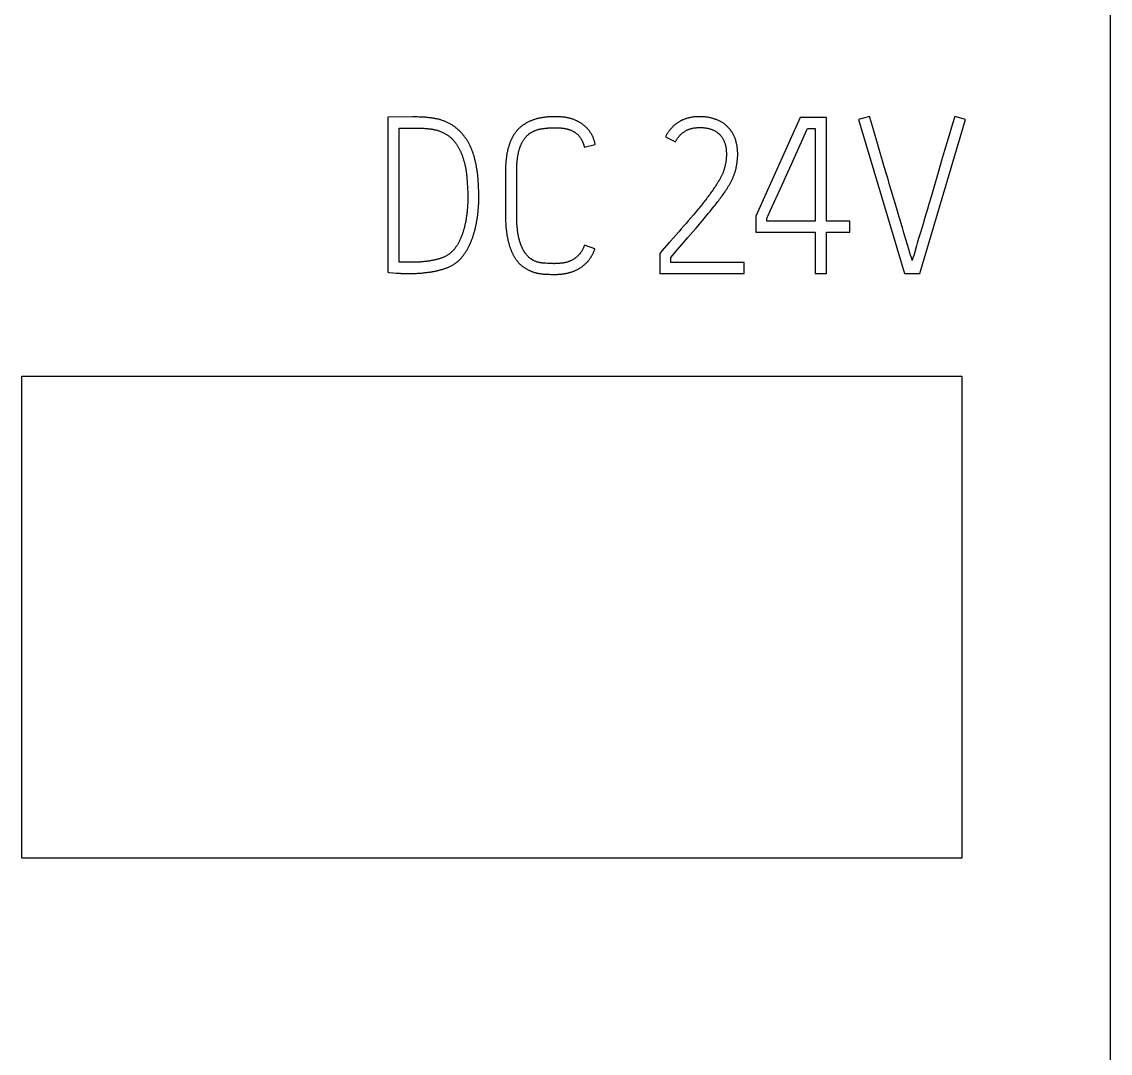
# Model space of a CAD drawing. Extents: x 0 to 420, y 0 to 297.
# Drawn here: x 134.43 to 146.31, y 213.23 to 224.49 of the extents above; entities that cross this region are included whole.
import ezdxf

# ---------------------------------------------------------------- set-up
doc = ezdxf.new("R2010")
doc.units = 0
doc.header["$LTSCALE"] = 23.1
doc.layers.add('10000_FRONT', color=7, linetype='CONTINUOUS')
doc.layers.add('10500_FRONT_LABELING', color=7, linetype='CONTINUOUS')

msp = doc.modelspace()

# ---------------------------------------------------------------- linework, layer by layer
at = {"layer": '10000_FRONT', "color": 7, "linetype": 'CONTINUOUS'}
for p, q in [((146.308, 235.74), (146.308, 145.74)), ((134.428, 215.36), (134.428, 220.62)), ((134.428, 220.62), (144.688, 220.62)), ((144.688, 220.62), (144.688, 215.36)), ((144.688, 215.36), (134.428, 215.36))]:
    msp.add_line(p, q, dxfattribs=at)
at = {"layer": '10500_FRONT_LABELING', "color": 7, "linetype": 'CONTINUOUS'}
for p, q in [((138.425, 223.445), (138.425, 221.752)), ((138.748, 223.447), (138.731, 223.447)), ((138.764, 223.446), (138.748, 223.447)), ((138.781, 223.445), (138.764, 223.446)), ((138.798, 223.445), (138.781, 223.445)), ((142.925, 223.44), (142.439, 222.365)), ((143.211, 223.44), (142.925, 223.44)), ((143.211, 222.309), (143.211, 223.44)), ((143.68, 223.452), (143.562, 223.419)), ((143.562, 223.419), (144.063, 221.74)), ((143.697, 223.395), (143.68, 223.452)), ((143.719, 223.32), (143.697, 223.395)), ((144.231, 221.74), (144.729, 223.419)), ((144.587, 223.372), (144.539, 223.213)), ((144.611, 223.452), (144.587, 223.372)), ((144.729, 223.419), (144.611, 223.452)), ((138.548, 221.863), (138.548, 223.325)), ((141.455, 223.231), (141.564, 223.176)), ((142.957, 223.216), (142.994, 223.299)), ((142.994, 223.299), (143.004, 223.322)), ((143.004, 223.322), (143.088, 223.322)), ((143.088, 223.322), (143.088, 222.309)), ((143.831, 222.941), (143.719, 223.32)), ((140.568, 223.117), (140.686, 223.146)), ((142.829, 222.931), (142.957, 223.216)), ((144.539, 223.213), (144.5, 223.08)), ((144.5, 223.08), (144.468, 222.973)), ((139.83, 222.863), (139.83, 222.875)), ((144.468, 222.973), (144.437, 222.867)), ((139.286, 222.783), (139.287, 222.769)), ((139.287, 222.769), (139.289, 222.754)), ((139.289, 222.754), (139.29, 222.74)), ((139.83, 222.851), (139.83, 222.863)), ((139.83, 222.839), (139.83, 222.851)), ((139.83, 222.385), (139.83, 222.839)), ((142.598, 222.422), (142.748, 222.753)), ((143.876, 222.79), (143.859, 222.846)), ((143.887, 222.752), (143.876, 222.79)), ((144.437, 222.867), (144.352, 222.574)), ((139.29, 222.74), (139.29, 222.725)), ((139.29, 222.725), (139.291, 222.711)), ((139.291, 222.711), (139.292, 222.696)), ((139.292, 222.696), (139.293, 222.682)), ((139.293, 222.682), (139.293, 222.667)), ((139.293, 222.667), (139.294, 222.653)), ((139.294, 222.653), (139.295, 222.638)), ((139.295, 222.638), (139.295, 222.624)), ((139.414, 222.687), (139.413, 222.704)), ((139.414, 222.671), (139.414, 222.687)), ((139.415, 222.646), (139.414, 222.671)), ((139.416, 222.613), (139.415, 222.646)), ((141.962, 222.638), (141.954, 222.626)), ((141.97, 222.649), (141.962, 222.638)), ((141.979, 222.661), (141.97, 222.649)), ((141.987, 222.674), (141.979, 222.661)), ((141.995, 222.686), (141.987, 222.674)), ((142.003, 222.698), (141.995, 222.686)), ((142.011, 222.71), (142.003, 222.698)), ((143.933, 222.601), (143.904, 222.695)), ((139.295, 222.624), (139.295, 222.609)), ((139.295, 222.609), (139.296, 222.595)), ((139.296, 222.595), (139.296, 222.58)), ((139.296, 222.58), (139.296, 222.566)), ((139.296, 222.566), (139.296, 222.551)), ((139.416, 222.596), (139.416, 222.613)), ((139.416, 222.58), (139.416, 222.596)), ((141.875, 222.521), (141.866, 222.509)), ((141.884, 222.532), (141.875, 222.521)), ((141.893, 222.544), (141.884, 222.532)), ((141.902, 222.555), (141.893, 222.544)), ((141.91, 222.567), (141.902, 222.555)), ((141.919, 222.578), (141.91, 222.567)), ((141.928, 222.59), (141.919, 222.578)), ((141.937, 222.602), (141.928, 222.59)), ((141.945, 222.614), (141.937, 222.602)), ((141.954, 222.626), (141.945, 222.614)), ((142.016, 222.511), (142.025, 222.523)), ((142.025, 222.523), (142.035, 222.536)), ((142.035, 222.536), (142.045, 222.549)), ((142.045, 222.549), (142.054, 222.562)), ((142.054, 222.562), (142.063, 222.574)), ((142.063, 222.574), (142.073, 222.587)), ((142.073, 222.587), (142.082, 222.6)), ((142.082, 222.6), (142.091, 222.613)), ((142.091, 222.613), (142.1, 222.627)), ((143.944, 222.563), (143.933, 222.601)), ((143.961, 222.506), (143.944, 222.563)), ((144.352, 222.574), (144.329, 222.494)), ((141.778, 222.402), (141.759, 222.38)), ((141.792, 222.419), (141.778, 222.402)), ((141.806, 222.436), (141.792, 222.419)), ((141.82, 222.452), (141.806, 222.436)), ((141.829, 222.464), (141.82, 222.452)), ((141.839, 222.475), (141.829, 222.464)), ((141.848, 222.486), (141.839, 222.475)), ((141.857, 222.498), (141.848, 222.486)), ((141.866, 222.509), (141.857, 222.498)), ((141.921, 222.392), (141.941, 222.417)), ((141.941, 222.417), (141.956, 222.436)), ((141.956, 222.436), (141.971, 222.454)), ((141.971, 222.454), (141.986, 222.473)), ((141.986, 222.473), (141.996, 222.485)), ((141.996, 222.485), (142.006, 222.498)), ((142.006, 222.498), (142.016, 222.511)), ((143.995, 222.393), (143.961, 222.506)), ((144.313, 222.44), (144.297, 222.387)), ((144.329, 222.494), (144.313, 222.44)), ((139.707, 222.384), (139.707, 222.371)), ((139.707, 222.371), (139.707, 222.357)), ((139.707, 222.357), (139.708, 222.343)), ((139.708, 222.343), (139.708, 222.33)), ((139.708, 222.33), (139.708, 222.316)), ((139.708, 222.316), (139.709, 222.303)), ((139.709, 222.303), (139.71, 222.289)), ((139.71, 222.289), (139.711, 222.276)), ((139.83, 222.374), (139.83, 222.385)), ((139.83, 222.363), (139.83, 222.374)), ((139.83, 222.352), (139.83, 222.363)), ((139.83, 222.34), (139.83, 222.352)), ((139.831, 222.329), (139.83, 222.34)), ((139.831, 222.318), (139.831, 222.329)), ((139.832, 222.307), (139.831, 222.318)), ((139.832, 222.295), (139.832, 222.307)), ((139.833, 222.284), (139.832, 222.295)), ((139.833, 222.273), (139.833, 222.284)), ((141.679, 222.286), (141.655, 222.258)), ((141.702, 222.314), (141.679, 222.286)), ((141.731, 222.347), (141.702, 222.314)), ((141.759, 222.38), (141.731, 222.347)), ((141.787, 222.234), (141.824, 222.277)), ((141.824, 222.277), (141.86, 222.319)), ((141.86, 222.319), (141.89, 222.356)), ((141.89, 222.356), (141.921, 222.392)), ((142.439, 222.365), (142.439, 222.191)), ((142.559, 222.309), (142.559, 222.339)), ((143.088, 222.309), (142.559, 222.309)), ((143.466, 222.309), (143.211, 222.309)), ((143.466, 222.191), (143.466, 222.309)), ((144.297, 222.387), (144.281, 222.334)), ((139.834, 222.262), (139.833, 222.273)), ((139.835, 222.25), (139.834, 222.262)), ((139.836, 222.239), (139.835, 222.25)), ((141.569, 222.16), (141.54, 222.127)), ((141.598, 222.192), (141.569, 222.16)), ((141.626, 222.225), (141.598, 222.192)), ((141.655, 222.258), (141.626, 222.225)), ((142.439, 222.191), (143.088, 222.191)), ((143.088, 222.191), (143.088, 221.74)), ((143.211, 221.74), (143.211, 222.191)), ((143.211, 222.191), (143.466, 222.191)), ((144.078, 222.109), (144.056, 222.184)), ((140.683, 222.009), (140.57, 222.049)), ((141.492, 222.072), (141.419, 221.99)), ((141.589, 222.005), (141.636, 222.06)), ((144.095, 222.052), (144.078, 222.109)), ((144.112, 221.995), (144.095, 222.052)), ((141.419, 221.99), (141.391, 221.957)), ((141.391, 221.957), (141.391, 221.74)), ((141.511, 221.915), (141.589, 222.005)), ((138.679, 221.861), (138.664, 221.861)), ((138.693, 221.861), (138.679, 221.861)), ((138.708, 221.861), (138.693, 221.861)), ((138.723, 221.862), (138.708, 221.861)), ((138.737, 221.862), (138.723, 221.862)), ((138.752, 221.863), (138.737, 221.862)), ((140.166, 221.849), (140.149, 221.85)), ((140.177, 221.848), (140.166, 221.849)), ((140.189, 221.848), (140.177, 221.848)), ((141.511, 221.858), (141.511, 221.915)), ((142.314, 221.858), (141.511, 221.858)), ((142.314, 221.74), (142.314, 221.858)), ((138.483, 221.747), (138.516, 221.744)), ((138.516, 221.744), (138.533, 221.742)), ((140.174, 221.73), (140.187, 221.73)), ((140.187, 221.73), (140.201, 221.729)), ((140.201, 221.729), (140.214, 221.729)), ((141.391, 221.74), (142.314, 221.74)), ((143.088, 221.74), (143.211, 221.74)), ((144.063, 221.74), (144.231, 221.74))]:
    msp.add_line(p, q, dxfattribs=at)
for points in [[(138.731, 223.447), (138.723, 223.447), (138.715, 223.447), (138.706, 223.447), (138.698, 223.448), (138.425, 223.445)], [(139.413, 222.704), (139.413, 222.712), (139.412, 222.72), (139.412, 222.729), (139.411, 222.737), (139.411, 222.745), (139.41, 222.753), (139.41, 222.762), (139.409, 222.77), (139.408, 222.778), (139.407, 222.786), (139.406, 222.794), (139.406, 222.803), (139.405, 222.811), (139.404, 222.819), (139.403, 222.827), (139.402, 222.835), (139.401, 222.843), (139.4, 222.852), (139.399, 222.86), (139.397, 222.868), (139.396, 222.876), (139.395, 222.884), (139.393, 222.892), (139.392, 222.9), (139.39, 222.909), (139.389, 222.917), (139.387, 222.925), (139.386, 222.933), (139.384, 222.941), (139.382, 222.949), (139.38, 222.957), (139.378, 222.965), (139.376, 222.973), (139.374, 222.981), (139.372, 222.989), (139.37, 222.997), (139.368, 223.005), (139.366, 223.013), (139.364, 223.021), (139.361, 223.029), (139.359, 223.037), (139.356, 223.045), (139.354, 223.053), (139.351, 223.061), (139.348, 223.069), (139.345, 223.077), (139.342, 223.085), (139.339, 223.092), (139.336, 223.1), (139.332, 223.108), (139.329, 223.115), (139.326, 223.123), (139.322, 223.13), (139.318, 223.138), (139.315, 223.145), (139.311, 223.152), (139.307, 223.16), (139.303, 223.167), (139.299, 223.174), (139.295, 223.181), (139.29, 223.189), (139.286, 223.196), (139.281, 223.203), (139.277, 223.21), (139.272, 223.217), (139.267, 223.223), (139.262, 223.23), (139.257, 223.237), (139.252, 223.243), (139.247, 223.25), (139.242, 223.256), (139.236, 223.262), (139.231, 223.269), (139.225, 223.275), (139.22, 223.281), (139.214, 223.287), (139.208, 223.293), (139.202, 223.299), (139.196, 223.304), (139.19, 223.31), (139.184, 223.315), (139.178, 223.321), (139.171, 223.326), (139.165, 223.331), (139.158, 223.337), (139.151, 223.342), (139.145, 223.346), (139.138, 223.351), (139.131, 223.356), (139.124, 223.36), (139.116, 223.364), (139.109, 223.369), (139.102, 223.373), (139.095, 223.377), (139.087, 223.38), (139.08, 223.384), (139.072, 223.387), (139.065, 223.391), (139.057, 223.394), (139.049, 223.397), (139.042, 223.4), (139.034, 223.403), (139.026, 223.406), (139.018, 223.409), (139.01, 223.411), (139.002, 223.414), (138.994, 223.416), (138.986, 223.418), (138.978, 223.421), (138.97, 223.423), (138.962, 223.425), (138.954, 223.427), (138.945, 223.428), (138.937, 223.43), (138.929, 223.431), (138.921, 223.433), (138.913, 223.434), (138.905, 223.435), (138.896, 223.436), (138.888, 223.437), (138.88, 223.438), (138.872, 223.439), (138.864, 223.44), (138.855, 223.441), (138.847, 223.441), (138.839, 223.442), (138.831, 223.443), (138.822, 223.443), (138.814, 223.444), (138.798, 223.445)], [(140.686, 223.146), (140.685, 223.154), (140.683, 223.162), (140.682, 223.17), (140.68, 223.178), (140.678, 223.186), (140.675, 223.194), (140.673, 223.201), (140.67, 223.209), (140.667, 223.217), (140.664, 223.224), (140.661, 223.232), (140.657, 223.239), (140.654, 223.246), (140.65, 223.254), (140.646, 223.261), (140.641, 223.268), (140.637, 223.275), (140.632, 223.281), (140.628, 223.288), (140.623, 223.295), (140.618, 223.301), (140.613, 223.307), (140.607, 223.314), (140.602, 223.32), (140.596, 223.326), (140.59, 223.331), (140.584, 223.337), (140.578, 223.343), (140.572, 223.348), (140.566, 223.354), (140.56, 223.359), (140.553, 223.364), (140.547, 223.369), (140.54, 223.373), (140.533, 223.378), (140.526, 223.382), (140.519, 223.387), (140.512, 223.391), (140.505, 223.395), (140.498, 223.399), (140.49, 223.403), (140.483, 223.406), (140.476, 223.41), (140.468, 223.413), (140.461, 223.416), (140.453, 223.419), (140.445, 223.422), (140.437, 223.424), (140.43, 223.427), (140.422, 223.429), (140.414, 223.431), (140.406, 223.433), (140.398, 223.435), (140.39, 223.437), (140.382, 223.438), (140.374, 223.44), (140.366, 223.441), (140.358, 223.443), (140.35, 223.444), (140.341, 223.445), (140.333, 223.446), (140.325, 223.446), (140.317, 223.447), (140.309, 223.448), (140.301, 223.448), (140.293, 223.449), (140.284, 223.449), (140.276, 223.449), (140.268, 223.45), (140.26, 223.45), (140.252, 223.45), (140.244, 223.45), (140.236, 223.45), (140.228, 223.45), (140.219, 223.449), (140.211, 223.449), (140.203, 223.449), (140.195, 223.448), (140.187, 223.448), (140.179, 223.447), (140.171, 223.447), (140.162, 223.446), (140.154, 223.445), (140.146, 223.444), (140.138, 223.444), (140.13, 223.442), (140.122, 223.441), (140.114, 223.44), (140.106, 223.439), (140.097, 223.437), (140.089, 223.436), (140.081, 223.434), (140.073, 223.432), (140.065, 223.431), (140.058, 223.429), (140.05, 223.427), (140.042, 223.425), (140.034, 223.422), (140.026, 223.42), (140.018, 223.417), (140.011, 223.415), (140.003, 223.412), (139.995, 223.409), (139.988, 223.406), (139.98, 223.403), (139.973, 223.4), (139.965, 223.397), (139.958, 223.393), (139.95, 223.389), (139.943, 223.386), (139.936, 223.382), (139.929, 223.378), (139.922, 223.373), (139.915, 223.369), (139.908, 223.365), (139.901, 223.36), (139.895, 223.355), (139.888, 223.35), (139.882, 223.345), (139.875, 223.34), (139.869, 223.335), (139.863, 223.33), (139.857, 223.324), (139.851, 223.318), (139.845, 223.312), (139.84, 223.306), (139.834, 223.3), (139.829, 223.294), (139.824, 223.288), (139.819, 223.281), (139.814, 223.275), (139.809, 223.268), (139.805, 223.262), (139.8, 223.255), (139.796, 223.248), (139.792, 223.241), (139.788, 223.234), (139.784, 223.227), (139.78, 223.219), (139.776, 223.212), (139.772, 223.205), (139.769, 223.197), (139.766, 223.19), (139.762, 223.182), (139.759, 223.175), (139.756, 223.167), (139.754, 223.16), (139.751, 223.152), (139.748, 223.144), (139.746, 223.137), (139.743, 223.129), (139.741, 223.121), (139.739, 223.113), (139.737, 223.106), (139.735, 223.098), (139.733, 223.09), (139.731, 223.082), (139.729, 223.074), (139.728, 223.066), (139.726, 223.058), (139.724, 223.05), (139.723, 223.042), (139.722, 223.034), (139.72, 223.026), (139.719, 223.018), (139.718, 223.01), (139.717, 223.002), (139.716, 222.994), (139.715, 222.985), (139.714, 222.977), (139.713, 222.969), (139.712, 222.961), (139.712, 222.953), (139.711, 222.945), (139.71, 222.937), (139.71, 222.929), (139.709, 222.921), (139.709, 222.912), (139.708, 222.904), (139.708, 222.896), (139.708, 222.888), (139.708, 222.88), (139.707, 222.872), (139.707, 222.864), (139.707, 222.855), (139.707, 222.847), (139.707, 222.384)], [(142.196, 223.252), (142.193, 223.259), (142.189, 223.266), (142.185, 223.273), (142.181, 223.28), (142.176, 223.286), (142.172, 223.293), (142.167, 223.299), (142.162, 223.306), (142.157, 223.312), (142.152, 223.318), (142.147, 223.324), (142.141, 223.33), (142.136, 223.336), (142.13, 223.342), (142.124, 223.347), (142.118, 223.353), (142.112, 223.358), (142.106, 223.363), (142.1, 223.368), (142.094, 223.373), (142.087, 223.378), (142.081, 223.382), (142.074, 223.386), (142.067, 223.39), (142.06, 223.394), (142.053, 223.398), (142.046, 223.402), (142.039, 223.405), (142.031, 223.408), (142.024, 223.412), (142.016, 223.415), (142.009, 223.418), (142.001, 223.42), (141.994, 223.423), (141.986, 223.426), (141.978, 223.428), (141.971, 223.43), (141.963, 223.432), (141.955, 223.435), (141.948, 223.436), (141.94, 223.438), (141.932, 223.44), (141.924, 223.441), (141.916, 223.443), (141.909, 223.444), (141.901, 223.445), (141.893, 223.446), (141.885, 223.447), (141.877, 223.448), (141.868, 223.448), (141.86, 223.449), (141.852, 223.449), (141.844, 223.45), (141.836, 223.45), (141.828, 223.45), (141.82, 223.45), (141.812, 223.45), (141.804, 223.449), (141.796, 223.449), (141.788, 223.449), (141.78, 223.448), (141.772, 223.447), (141.764, 223.447), (141.756, 223.446), (141.748, 223.445), (141.74, 223.443), (141.732, 223.442), (141.724, 223.441), (141.717, 223.439), (141.709, 223.437), (141.701, 223.435), (141.693, 223.433), (141.685, 223.431), (141.678, 223.428), (141.67, 223.426), (141.662, 223.423), (141.655, 223.42), (141.648, 223.417), (141.64, 223.414), (141.633, 223.41), (141.626, 223.407), (141.619, 223.403), (141.612, 223.399), (141.605, 223.395), (141.598, 223.391), (141.591, 223.386), (141.584, 223.382), (141.578, 223.377), (141.571, 223.372), (141.565, 223.368), (141.559, 223.363), (141.552, 223.357), (141.546, 223.352), (141.541, 223.347), (141.535, 223.341), (141.529, 223.336), (141.523, 223.33), (141.518, 223.324), (141.513, 223.318), (141.507, 223.312), (141.502, 223.306), (141.497, 223.299), (141.492, 223.293), (141.488, 223.286), (141.483, 223.28), (141.479, 223.273), (141.474, 223.266), (141.47, 223.259), (141.466, 223.252), (141.463, 223.245), (141.459, 223.238), (141.455, 223.231)], [(138.548, 223.325), (138.745, 223.325), (138.753, 223.325), (138.76, 223.325), (138.767, 223.325), (138.774, 223.324), (138.782, 223.324), (138.789, 223.324), (138.796, 223.324), (138.804, 223.323), (138.811, 223.323), (138.818, 223.323), (138.826, 223.322), (138.833, 223.322), (138.84, 223.321), (138.847, 223.321), (138.855, 223.32), (138.862, 223.319), (138.869, 223.319), (138.877, 223.318), (138.884, 223.317), (138.891, 223.316), (138.898, 223.315), (138.905, 223.314), (138.913, 223.313), (138.92, 223.311), (138.927, 223.31), (138.934, 223.308), (138.941, 223.307), (138.949, 223.305), (138.956, 223.303), (138.963, 223.301), (138.97, 223.299), (138.977, 223.296), (138.984, 223.294), (138.991, 223.291), (138.998, 223.289), (139.005, 223.286), (139.011, 223.283), (139.018, 223.28), (139.025, 223.277), (139.031, 223.274), (139.038, 223.271), (139.044, 223.267), (139.051, 223.264), (139.057, 223.26), (139.064, 223.256), (139.07, 223.252), (139.076, 223.248), (139.082, 223.244), (139.088, 223.24), (139.094, 223.235), (139.1, 223.231), (139.105, 223.226), (139.111, 223.221), (139.116, 223.216), (139.121, 223.211), (139.127, 223.206), (139.132, 223.201), (139.137, 223.195), (139.141, 223.19), (139.146, 223.184), (139.151, 223.178), (139.155, 223.173), (139.16, 223.167), (139.164, 223.161), (139.168, 223.155), (139.172, 223.149), (139.177, 223.142), (139.181, 223.136), (139.184, 223.13), (139.188, 223.124), (139.192, 223.117), (139.196, 223.111), (139.199, 223.105), (139.203, 223.098), (139.206, 223.092), (139.209, 223.085), (139.212, 223.079), (139.216, 223.072), (139.219, 223.066), (139.222, 223.059), (139.225, 223.052), (139.227, 223.045), (139.23, 223.039), (139.233, 223.032), (139.235, 223.025), (139.238, 223.018), (139.24, 223.011), (139.243, 223.004), (139.245, 222.997), (139.247, 222.99), (139.249, 222.983), (139.251, 222.976), (139.253, 222.969), (139.255, 222.962), (139.257, 222.955), (139.259, 222.948), (139.261, 222.941), (139.263, 222.934), (139.264, 222.926), (139.266, 222.919), (139.267, 222.912), (139.269, 222.905), (139.27, 222.898), (139.272, 222.891), (139.273, 222.884), (139.274, 222.877), (139.276, 222.869), (139.277, 222.862), (139.278, 222.855), (139.279, 222.848), (139.28, 222.841), (139.281, 222.834), (139.282, 222.826), (139.283, 222.819), (139.283, 222.812), (139.284, 222.805), (139.285, 222.798), (139.286, 222.79), (139.286, 222.783)], [(139.83, 222.875), (139.83, 222.887), (139.831, 222.893), (139.831, 222.899), (139.831, 222.905), (139.831, 222.911), (139.832, 222.917), (139.832, 222.923), (139.832, 222.929), (139.833, 222.935), (139.833, 222.941), (139.834, 222.947), (139.834, 222.953), (139.835, 222.959), (139.835, 222.965), (139.836, 222.971), (139.836, 222.977), (139.837, 222.983), (139.838, 222.989), (139.839, 222.995), (139.839, 223.001), (139.84, 223.007), (139.841, 223.013), (139.842, 223.019), (139.843, 223.024), (139.844, 223.03), (139.845, 223.036), (139.846, 223.042), (139.848, 223.048), (139.849, 223.054), (139.85, 223.06), (139.851, 223.066), (139.853, 223.072), (139.854, 223.077), (139.856, 223.083), (139.858, 223.089), (139.859, 223.095), (139.861, 223.101), (139.863, 223.106), (139.865, 223.112), (139.867, 223.118), (139.869, 223.124), (139.871, 223.129), (139.874, 223.135), (139.876, 223.14), (139.878, 223.146), (139.881, 223.152), (139.883, 223.157), (139.886, 223.162), (139.889, 223.168), (139.891, 223.173), (139.894, 223.179), (139.897, 223.184), (139.901, 223.189), (139.904, 223.194), (139.907, 223.199), (139.91, 223.204), (139.914, 223.209), (139.918, 223.214), (139.921, 223.219), (139.925, 223.223), (139.929, 223.228), (139.933, 223.232), (139.937, 223.237), (139.941, 223.241), (139.946, 223.245), (139.95, 223.249), (139.955, 223.253), (139.959, 223.257), (139.964, 223.261), (139.969, 223.265), (139.974, 223.268), (139.979, 223.272), (139.984, 223.275), (139.989, 223.278), (139.994, 223.281), (140, 223.284), (140.005, 223.287), (140.01, 223.29), (140.016, 223.293), (140.021, 223.295), (140.027, 223.297), (140.032, 223.3), (140.038, 223.302), (140.044, 223.304), (140.05, 223.306), (140.055, 223.307), (140.061, 223.309), (140.067, 223.311), (140.073, 223.312), (140.079, 223.313), (140.085, 223.315), (140.091, 223.316), (140.097, 223.317), (140.103, 223.318), (140.109, 223.319), (140.115, 223.32), (140.121, 223.321), (140.127, 223.322), (140.133, 223.322), (140.139, 223.323), (140.145, 223.324), (140.151, 223.325), (140.157, 223.325), (140.163, 223.326), (140.168, 223.326), (140.175, 223.327), (140.181, 223.327), (140.187, 223.328), (140.193, 223.328), (140.199, 223.328), (140.205, 223.329), (140.211, 223.329), (140.217, 223.329), (140.223, 223.329), (140.229, 223.329), (140.235, 223.33), (140.241, 223.33), (140.247, 223.33), (140.253, 223.33), (140.259, 223.329), (140.265, 223.329), (140.271, 223.329), (140.277, 223.329), (140.283, 223.329), (140.289, 223.328), (140.295, 223.328), (140.301, 223.328), (140.307, 223.327), (140.313, 223.327), (140.319, 223.326), (140.325, 223.325), (140.331, 223.324), (140.337, 223.324), (140.343, 223.323), (140.349, 223.322), (140.355, 223.321), (140.361, 223.32), (140.367, 223.318), (140.373, 223.317), (140.379, 223.316), (140.385, 223.314), (140.391, 223.312), (140.397, 223.311), (140.402, 223.309), (140.408, 223.307), (140.414, 223.305), (140.419, 223.303), (140.425, 223.301), (140.431, 223.298), (140.436, 223.296), (140.441, 223.293), (140.447, 223.29), (140.452, 223.287), (140.457, 223.284), (140.463, 223.281), (140.468, 223.278), (140.473, 223.274), (140.477, 223.271), (140.482, 223.267), (140.487, 223.263), (140.491, 223.259), (140.496, 223.255), (140.5, 223.251), (140.504, 223.246), (140.508, 223.242), (140.512, 223.237), (140.516, 223.232), (140.52, 223.227), (140.523, 223.223), (140.526, 223.217), (140.53, 223.212), (140.533, 223.207), (140.536, 223.202), (140.539, 223.197), (140.542, 223.191), (140.544, 223.186), (140.547, 223.181), (140.549, 223.175), (140.552, 223.169), (140.554, 223.164), (140.556, 223.158), (140.558, 223.152), (140.56, 223.147), (140.562, 223.141), (140.563, 223.135), (140.565, 223.129), (140.567, 223.123), (140.568, 223.117)], [(141.564, 223.176), (141.567, 223.183), (141.57, 223.19), (141.574, 223.196), (141.578, 223.202), (141.582, 223.208), (141.586, 223.214), (141.59, 223.22), (141.595, 223.226), (141.599, 223.232), (141.604, 223.238), (141.609, 223.243), (141.614, 223.249), (141.619, 223.254), (141.625, 223.259), (141.63, 223.264), (141.636, 223.269), (141.641, 223.273), (141.647, 223.278), (141.653, 223.282), (141.659, 223.286), (141.665, 223.29), (141.672, 223.294), (141.678, 223.298), (141.685, 223.301), (141.691, 223.305), (141.698, 223.308), (141.705, 223.311), (141.712, 223.313), (141.719, 223.316), (141.726, 223.318), (141.733, 223.32), (141.74, 223.322), (141.747, 223.324), (141.754, 223.325), (141.762, 223.327), (141.769, 223.328), (141.776, 223.329), (141.784, 223.33), (141.791, 223.33), (141.798, 223.331), (141.806, 223.331), (141.813, 223.332), (141.82, 223.332), (141.828, 223.332), (141.835, 223.332), (141.842, 223.332), (141.85, 223.331), (141.857, 223.331), (141.864, 223.331), (141.872, 223.33), (141.879, 223.329), (141.886, 223.328), (141.894, 223.327), (141.901, 223.326), (141.908, 223.325), (141.915, 223.323), (141.923, 223.321), (141.93, 223.32), (141.937, 223.318), (141.944, 223.315), (141.951, 223.313), (141.958, 223.311), (141.965, 223.308), (141.972, 223.305), (141.978, 223.302), (141.985, 223.299), (141.992, 223.295), (141.998, 223.292), (142.004, 223.288), (142.011, 223.284), (142.017, 223.28), (142.023, 223.275), (142.028, 223.271), (142.034, 223.266), (142.039, 223.261), (142.045, 223.256), (142.05, 223.251), (142.055, 223.245), (142.059, 223.24), (142.064, 223.234), (142.068, 223.228), (142.073, 223.222), (142.077, 223.215), (142.08, 223.209), (142.084, 223.203), (142.087, 223.196), (142.091, 223.189), (142.094, 223.183), (142.096, 223.176), (142.099, 223.169), (142.102, 223.162), (142.104, 223.155), (142.106, 223.148), (142.108, 223.141), (142.109, 223.133), (142.111, 223.126), (142.112, 223.119), (142.114, 223.112), (142.115, 223.105), (142.116, 223.097), (142.117, 223.09), (142.117, 223.083), (142.118, 223.075), (142.118, 223.068), (142.119, 223.061), (142.119, 223.053), (142.119, 223.046), (142.119, 223.038), (142.119, 223.031), (142.119, 223.024), (142.119, 223.016), (142.118, 223.009), (142.118, 223.002), (142.117, 222.994), (142.117, 222.987), (142.116, 222.98), (142.115, 222.973), (142.114, 222.965), (142.113, 222.958), (142.112, 222.951), (142.11, 222.944), (142.109, 222.937), (142.107, 222.929), (142.106, 222.922), (142.104, 222.915), (142.103, 222.908), (142.101, 222.901), (142.099, 222.894), (142.097, 222.887), (142.095, 222.88), (142.093, 222.872), (142.091, 222.865), (142.088, 222.858), (142.086, 222.852), (142.083, 222.845), (142.081, 222.838), (142.078, 222.831), (142.075, 222.824), (142.072, 222.818), (142.069, 222.811), (142.066, 222.804), (142.063, 222.798), (142.059, 222.791), (142.056, 222.785), (142.053, 222.779), (142.049, 222.772), (142.045, 222.766), (142.042, 222.76), (142.038, 222.753), (142.034, 222.747), (142.031, 222.741), (142.027, 222.735), (142.023, 222.728), (142.019, 222.722), (142.015, 222.716), (142.011, 222.71)], [(142.1, 222.627), (142.105, 222.633), (142.109, 222.64), (142.114, 222.647), (142.118, 222.653), (142.122, 222.66), (142.127, 222.667), (142.131, 222.674), (142.135, 222.68), (142.139, 222.687), (142.143, 222.694), (142.148, 222.701), (142.152, 222.708), (142.156, 222.715), (142.159, 222.722), (142.163, 222.729), (142.167, 222.736), (142.171, 222.743), (142.174, 222.75), (142.178, 222.757), (142.181, 222.764), (142.184, 222.771), (142.188, 222.778), (142.191, 222.786), (142.194, 222.793), (142.197, 222.8), (142.2, 222.808), (142.203, 222.815), (142.205, 222.823), (142.208, 222.83), (142.211, 222.838), (142.213, 222.846), (142.215, 222.853), (142.218, 222.861), (142.22, 222.869), (142.222, 222.877), (142.224, 222.884), (142.226, 222.892), (142.227, 222.9), (142.229, 222.908), (142.23, 222.916), (142.232, 222.923), (142.233, 222.931), (142.234, 222.939), (142.236, 222.947), (142.237, 222.955), (142.238, 222.963), (142.238, 222.971), (142.239, 222.978), (142.24, 222.986), (142.24, 222.994), (142.241, 223.002), (142.241, 223.01), (142.242, 223.018), (142.242, 223.026), (142.242, 223.034), (142.242, 223.042), (142.242, 223.05), (142.242, 223.058), (142.241, 223.066), (142.241, 223.074), (142.24, 223.082), (142.24, 223.09), (142.239, 223.098), (142.238, 223.106), (142.237, 223.114), (142.236, 223.122), (142.235, 223.13), (142.233, 223.138), (142.232, 223.146), (142.23, 223.153), (142.228, 223.161), (142.227, 223.169), (142.225, 223.177), (142.223, 223.185), (142.22, 223.192), (142.218, 223.2), (142.215, 223.207), (142.213, 223.215), (142.21, 223.223), (142.207, 223.23), (142.203, 223.237), (142.2, 223.245), (142.196, 223.252)], [(142.748, 222.753), (142.753, 222.765), (142.759, 222.777), (142.764, 222.789), (142.77, 222.801), (142.775, 222.813), (142.829, 222.931)], [(143.859, 222.846), (143.848, 222.884), (143.842, 222.903), (143.831, 222.941)], [(143.904, 222.695), (143.893, 222.733), (143.887, 222.752)], [(138.623, 221.738), (138.631, 221.738), (138.64, 221.738), (138.648, 221.738), (138.656, 221.738), (138.664, 221.738), (138.672, 221.738), (138.681, 221.738), (138.689, 221.738), (138.697, 221.739), (138.705, 221.739), (138.713, 221.739), (138.722, 221.74), (138.73, 221.74), (138.738, 221.74), (138.746, 221.741), (138.754, 221.741), (138.763, 221.742), (138.771, 221.742), (138.779, 221.743), (138.787, 221.744), (138.795, 221.744), (138.804, 221.745), (138.812, 221.746), (138.82, 221.747), (138.828, 221.748), (138.836, 221.749), (138.844, 221.75), (138.853, 221.751), (138.861, 221.752), (138.869, 221.753), (138.877, 221.754), (138.885, 221.755), (138.893, 221.757), (138.902, 221.758), (138.91, 221.759), (138.918, 221.761), (138.926, 221.762), (138.934, 221.764), (138.942, 221.765), (138.95, 221.767), (138.959, 221.769), (138.967, 221.771), (138.975, 221.773), (138.983, 221.775), (138.991, 221.777), (138.999, 221.779), (139.007, 221.781), (139.015, 221.783), (139.023, 221.786), (139.031, 221.788), (139.039, 221.791), (139.047, 221.793), (139.055, 221.796), (139.063, 221.799), (139.07, 221.802), (139.078, 221.805), (139.086, 221.809), (139.093, 221.812), (139.101, 221.816), (139.108, 221.819), (139.116, 221.823), (139.123, 221.827), (139.13, 221.831), (139.138, 221.835), (139.145, 221.84), (139.152, 221.844), (139.159, 221.849), (139.166, 221.854), (139.172, 221.859), (139.179, 221.864), (139.185, 221.869), (139.191, 221.875), (139.197, 221.88), (139.203, 221.886), (139.209, 221.892), (139.215, 221.898), (139.221, 221.904), (139.226, 221.91), (139.232, 221.916), (139.237, 221.923), (139.242, 221.929), (139.247, 221.936), (139.252, 221.942), (139.257, 221.949), (139.262, 221.956), (139.266, 221.963), (139.271, 221.97), (139.276, 221.977), (139.28, 221.984), (139.284, 221.991), (139.289, 221.998), (139.293, 222.005), (139.297, 222.012), (139.301, 222.02), (139.305, 222.027), (139.308, 222.034), (139.312, 222.042), (139.316, 222.049), (139.319, 222.057), (139.323, 222.064), (139.326, 222.072), (139.329, 222.079), (139.332, 222.087), (139.335, 222.095), (139.338, 222.102), (139.341, 222.11), (139.344, 222.118), (139.347, 222.125), (139.35, 222.133), (139.353, 222.141), (139.355, 222.149), (139.358, 222.157), (139.36, 222.165), (139.363, 222.173), (139.365, 222.181), (139.367, 222.189), (139.37, 222.197), (139.372, 222.205), (139.374, 222.213), (139.376, 222.221), (139.378, 222.229), (139.38, 222.237), (139.382, 222.245), (139.384, 222.253), (139.385, 222.261), (139.387, 222.269), (139.389, 222.277), (139.39, 222.285), (139.392, 222.293), (139.393, 222.301), (139.395, 222.309), (139.396, 222.317), (139.397, 222.326), (139.399, 222.334), (139.4, 222.342), (139.401, 222.35), (139.402, 222.358), (139.403, 222.366), (139.404, 222.374), (139.405, 222.382), (139.406, 222.391), (139.407, 222.399), (139.408, 222.407), (139.409, 222.415), (139.41, 222.423), (139.41, 222.431), (139.411, 222.44), (139.412, 222.448), (139.412, 222.456), (139.413, 222.464), (139.413, 222.472), (139.414, 222.481), (139.414, 222.489), (139.415, 222.497), (139.415, 222.505), (139.415, 222.514), (139.415, 222.522), (139.416, 222.53), (139.416, 222.538), (139.416, 222.547), (139.416, 222.555), (139.416, 222.563), (139.416, 222.58)], [(139.296, 222.551), (139.296, 222.536), (139.296, 222.529), (139.295, 222.522), (139.295, 222.515), (139.295, 222.507), (139.295, 222.5), (139.294, 222.493), (139.294, 222.486), (139.294, 222.478), (139.293, 222.471), (139.293, 222.464), (139.292, 222.457), (139.292, 222.449), (139.291, 222.442), (139.29, 222.435), (139.29, 222.428), (139.289, 222.421), (139.288, 222.413), (139.288, 222.406), (139.287, 222.399), (139.286, 222.392), (139.285, 222.385), (139.284, 222.377), (139.283, 222.37), (139.282, 222.363), (139.281, 222.356), (139.28, 222.349), (139.279, 222.342), (139.278, 222.335), (139.277, 222.327), (139.275, 222.32), (139.274, 222.313), (139.273, 222.306), (139.271, 222.299), (139.27, 222.292), (139.269, 222.285), (139.267, 222.278), (139.265, 222.27), (139.264, 222.263), (139.262, 222.256), (139.26, 222.249), (139.259, 222.242), (139.257, 222.235), (139.255, 222.228), (139.253, 222.221), (139.251, 222.214)], [(142.559, 222.339), (142.565, 222.351), (142.57, 222.363), (142.598, 222.422)], [(139.711, 222.276), (139.711, 222.269), (139.711, 222.262), (139.712, 222.255), (139.713, 222.249), (139.713, 222.242), (139.714, 222.235), (139.714, 222.228), (139.715, 222.222), (139.716, 222.215), (139.717, 222.208), (139.717, 222.201), (139.718, 222.195), (139.719, 222.188), (139.72, 222.181), (139.721, 222.174), (139.722, 222.168), (139.723, 222.161), (139.724, 222.154), (139.725, 222.148), (139.727, 222.141), (139.728, 222.134), (139.729, 222.128), (139.731, 222.121), (139.732, 222.114), (139.734, 222.108), (139.735, 222.101), (139.737, 222.094), (139.738, 222.088), (139.74, 222.081), (139.742, 222.074), (139.744, 222.068), (139.745, 222.061), (139.747, 222.055), (139.749, 222.048), (139.751, 222.041), (139.753, 222.035), (139.755, 222.028), (139.758, 222.022), (139.76, 222.016), (139.762, 222.009), (139.765, 222.003), (139.767, 221.996), (139.77, 221.99), (139.772, 221.984), (139.775, 221.977), (139.778, 221.971), (139.78, 221.965), (139.783, 221.959), (139.786, 221.953), (139.789, 221.947), (139.793, 221.94), (139.796, 221.934), (139.799, 221.928), (139.803, 221.922), (139.806, 221.917), (139.81, 221.911), (139.813, 221.905), (139.817, 221.899), (139.821, 221.894), (139.825, 221.888), (139.829, 221.883), (139.833, 221.877), (139.837, 221.872), (139.842, 221.866), (139.846, 221.861), (139.851, 221.856), (139.855, 221.851), (139.86, 221.846), (139.865, 221.841), (139.87, 221.837), (139.875, 221.832), (139.88, 221.827), (139.886, 221.823), (139.891, 221.819), (139.896, 221.815), (139.902, 221.811), (139.907, 221.807), (139.913, 221.803), (139.919, 221.799), (139.925, 221.796), (139.931, 221.792), (139.937, 221.789), (139.943, 221.785), (139.949, 221.782), (139.955, 221.779), (139.961, 221.776), (139.967, 221.773), (139.973, 221.77), (139.98, 221.767), (139.986, 221.765), (139.992, 221.762), (139.999, 221.76), (140.005, 221.757), (140.012, 221.755), (140.018, 221.753), (140.025, 221.751), (140.031, 221.749), (140.038, 221.747), (140.045, 221.746), (140.051, 221.744), (140.058, 221.743), (140.065, 221.741), (140.071, 221.74), (140.078, 221.739), (140.085, 221.737), (140.092, 221.736), (140.098, 221.735), (140.105, 221.735), (140.112, 221.734), (140.119, 221.733), (140.126, 221.733), (140.133, 221.732), (140.139, 221.732), (140.146, 221.731), (140.153, 221.731), (140.16, 221.731), (140.174, 221.73)], [(144.033, 222.26), (144.011, 222.336), (144.006, 222.355), (143.995, 222.393)], [(144.281, 222.334), (144.266, 222.281), (144.258, 222.254)], [(139.251, 222.214), (139.249, 222.207), (139.247, 222.2), (139.245, 222.193), (139.242, 222.186), (139.24, 222.179), (139.238, 222.172), (139.235, 222.165), (139.233, 222.158), (139.23, 222.152), (139.228, 222.145), (139.225, 222.138), (139.222, 222.131), (139.22, 222.125), (139.217, 222.118), (139.214, 222.111), (139.211, 222.105), (139.207, 222.098), (139.204, 222.092), (139.201, 222.085), (139.197, 222.079), (139.194, 222.072), (139.19, 222.066), (139.187, 222.059), (139.183, 222.053), (139.179, 222.047), (139.175, 222.041), (139.171, 222.035), (139.167, 222.029), (139.163, 222.023), (139.159, 222.017), (139.154, 222.011), (139.15, 222.006), (139.145, 222), (139.14, 221.995), (139.136, 221.989), (139.131, 221.984), (139.126, 221.979), (139.12, 221.974), (139.115, 221.969), (139.11, 221.964), (139.104, 221.959), (139.098, 221.954), (139.092, 221.95), (139.086, 221.946), (139.08, 221.941), (139.074, 221.937), (139.068, 221.934), (139.062, 221.93), (139.055, 221.927), (139.049, 221.923), (139.042, 221.92), (139.036, 221.918), (139.029, 221.915), (139.022, 221.912), (139.015, 221.91), (139.008, 221.907), (139.001, 221.905), (138.995, 221.903), (138.988, 221.9), (138.981, 221.898), (138.973, 221.896), (138.966, 221.894), (138.959, 221.893), (138.952, 221.891), (138.945, 221.889), (138.938, 221.887), (138.931, 221.886), (138.924, 221.884), (138.917, 221.883), (138.91, 221.881), (138.903, 221.88), (138.895, 221.879), (138.888, 221.878), (138.881, 221.876), (138.874, 221.875), (138.867, 221.874), (138.86, 221.873), (138.852, 221.872), (138.845, 221.871), (138.838, 221.87), (138.831, 221.869), (138.824, 221.868), (138.817, 221.868), (138.809, 221.867), (138.802, 221.866), (138.795, 221.866), (138.788, 221.865), (138.781, 221.864), (138.773, 221.864), (138.766, 221.864), (138.759, 221.863), (138.752, 221.863)], [(140.149, 221.85), (140.137, 221.851), (140.132, 221.851), (140.126, 221.852), (140.12, 221.852), (140.115, 221.853), (140.109, 221.853), (140.103, 221.854), (140.098, 221.855), (140.092, 221.856), (140.086, 221.856), (140.081, 221.857), (140.075, 221.859), (140.07, 221.86), (140.064, 221.861), (140.059, 221.863), (140.053, 221.864), (140.048, 221.866), (140.042, 221.868), (140.037, 221.87), (140.032, 221.872), (140.026, 221.875), (140.021, 221.877), (140.016, 221.88), (140.011, 221.882), (140.006, 221.885), (140.001, 221.888), (139.996, 221.891), (139.992, 221.894), (139.987, 221.897), (139.982, 221.9), (139.978, 221.904), (139.973, 221.907), (139.969, 221.911), (139.964, 221.915), (139.96, 221.919), (139.956, 221.923), (139.952, 221.927), (139.948, 221.931), (139.944, 221.935), (139.94, 221.939), (139.937, 221.943), (139.933, 221.948), (139.93, 221.952), (139.926, 221.957), (139.923, 221.961), (139.92, 221.966), (139.917, 221.971), (139.913, 221.976), (139.911, 221.981), (139.908, 221.985), (139.905, 221.99), (139.902, 221.995), (139.899, 222), (139.897, 222.005), (139.894, 222.01), (139.892, 222.016), (139.889, 222.021), (139.887, 222.026), (139.885, 222.031), (139.883, 222.036), (139.88, 222.041), (139.878, 222.047), (139.876, 222.052), (139.874, 222.057), (139.872, 222.062), (139.87, 222.068), (139.868, 222.073), (139.867, 222.079), (139.865, 222.084), (139.863, 222.089), (139.862, 222.095), (139.86, 222.1), (139.859, 222.106), (139.857, 222.111), (139.856, 222.117), (139.854, 222.122), (139.853, 222.128), (139.852, 222.133), (139.851, 222.139), (139.85, 222.144), (139.848, 222.15), (139.847, 222.156), (139.846, 222.161), (139.845, 222.167), (139.844, 222.172), (139.844, 222.178), (139.843, 222.183), (139.842, 222.189), (139.841, 222.194), (139.84, 222.2), (139.84, 222.206), (139.839, 222.211), (139.838, 222.217), (139.838, 222.222), (139.837, 222.228), (139.837, 222.234), (139.836, 222.239)], [(141.636, 222.06), (141.699, 222.132), (141.704, 222.138), (141.709, 222.144), (141.714, 222.15), (141.719, 222.156), (141.787, 222.234)], [(144.056, 222.184), (144.039, 222.241), (144.033, 222.26)], [(144.258, 222.254), (144.233, 222.175), (144.217, 222.121)], [(140.57, 222.049), (140.569, 222.044), (140.567, 222.039), (140.564, 222.033), (140.562, 222.028), (140.56, 222.023), (140.558, 222.018), (140.556, 222.013), (140.553, 222.008), (140.551, 222.003), (140.548, 221.998), (140.546, 221.993), (140.543, 221.988), (140.54, 221.983), (140.537, 221.978), (140.534, 221.974), (140.531, 221.969), (140.528, 221.964), (140.524, 221.96), (140.521, 221.955), (140.517, 221.951), (140.513, 221.947), (140.509, 221.942), (140.506, 221.938), (140.502, 221.934), (140.497, 221.93), (140.493, 221.926), (140.489, 221.923), (140.485, 221.919), (140.481, 221.915), (140.476, 221.912), (140.472, 221.908), (140.467, 221.905), (140.463, 221.902), (140.458, 221.898), (140.453, 221.895), (140.448, 221.892), (140.444, 221.889), (140.439, 221.887), (140.434, 221.884), (140.429, 221.881), (140.423, 221.879), (140.418, 221.876), (140.413, 221.874), (140.408, 221.872), (140.402, 221.87), (140.397, 221.868), (140.392, 221.866), (140.386, 221.864), (140.381, 221.863), (140.376, 221.861), (140.37, 221.859), (140.365, 221.858), (140.359, 221.857), (140.353, 221.856), (140.348, 221.855), (140.342, 221.854), (140.336, 221.853), (140.331, 221.852), (140.325, 221.851), (140.319, 221.851), (140.314, 221.85), (140.308, 221.85), (140.302, 221.849), (140.297, 221.849), (140.291, 221.848), (140.285, 221.848), (140.28, 221.848), (140.274, 221.847), (140.268, 221.847), (140.263, 221.847), (140.257, 221.847), (140.251, 221.847), (140.245, 221.847), (140.24, 221.846), (140.234, 221.846), (140.228, 221.847), (140.223, 221.847), (140.217, 221.847), (140.211, 221.847), (140.206, 221.847), (140.2, 221.847), (140.194, 221.847), (140.189, 221.848)], [(141.54, 222.127), (141.501, 222.083), (141.497, 222.078), (141.492, 222.072)], [(144.217, 222.121), (144.209, 222.095), (144.201, 222.068), (144.194, 222.042), (144.186, 222.015), (144.171, 221.962)], [(140.583, 221.847), (140.588, 221.852), (140.593, 221.857), (140.598, 221.862), (140.603, 221.867), (140.607, 221.872), (140.612, 221.877), (140.616, 221.883), (140.62, 221.888), (140.625, 221.893), (140.629, 221.899), (140.633, 221.905), (140.637, 221.91), (140.641, 221.916), (140.644, 221.922), (140.648, 221.928), (140.651, 221.934), (140.655, 221.939), (140.658, 221.946), (140.661, 221.952), (140.664, 221.958), (140.667, 221.964), (140.67, 221.97), (140.672, 221.977), (140.675, 221.983), (140.677, 221.989), (140.679, 221.996), (140.682, 222.003), (140.683, 222.009)], [(144.129, 221.938), (144.118, 221.976), (144.112, 221.995)], [(144.147, 221.882), (144.141, 221.901), (144.135, 221.919), (144.129, 221.938)], [(144.171, 221.962), (144.163, 221.935), (144.155, 221.908), (144.147, 221.882)], [(138.606, 221.861), (138.599, 221.861), (138.592, 221.861), (138.584, 221.861), (138.577, 221.861), (138.57, 221.861), (138.562, 221.862), (138.555, 221.862), (138.548, 221.863)], [(138.664, 221.861), (138.635, 221.861), (138.606, 221.861)], [(140.214, 221.729), (140.221, 221.729), (140.228, 221.729), (140.235, 221.729), (140.242, 221.729), (140.248, 221.729), (140.255, 221.729), (140.262, 221.729), (140.269, 221.729), (140.276, 221.729), (140.282, 221.73), (140.289, 221.73), (140.296, 221.731), (140.303, 221.731), (140.31, 221.732), (140.316, 221.732), (140.323, 221.733), (140.33, 221.734), (140.337, 221.735), (140.344, 221.736), (140.35, 221.737), (140.357, 221.738), (140.364, 221.739), (140.371, 221.74), (140.377, 221.741), (140.384, 221.743), (140.391, 221.745), (140.398, 221.746), (140.404, 221.748), (140.411, 221.75), (140.418, 221.752), (140.424, 221.754), (140.431, 221.756), (140.437, 221.758), (140.444, 221.761), (140.45, 221.763), (140.457, 221.766), (140.463, 221.768), (140.469, 221.771), (140.476, 221.774), (140.482, 221.777), (140.488, 221.78), (140.494, 221.783), (140.5, 221.786), (140.506, 221.79), (140.512, 221.793), (140.518, 221.797), (140.524, 221.801), (140.53, 221.804), (140.535, 221.808), (140.541, 221.812), (140.547, 221.816), (140.552, 221.821), (140.557, 221.825), (140.563, 221.829), (140.568, 221.834), (140.573, 221.838), (140.578, 221.843), (140.583, 221.847)], [(138.425, 221.752), (138.433, 221.751), (138.483, 221.747)], [(138.533, 221.742), (138.541, 221.742), (138.549, 221.741), (138.557, 221.741), (138.565, 221.74), (138.574, 221.74), (138.582, 221.739), (138.59, 221.739), (138.598, 221.739), (138.607, 221.739), (138.623, 221.738)]]:
    msp.add_lwpolyline(points, dxfattribs=at)

doc.saveas('drawing.dxf')
